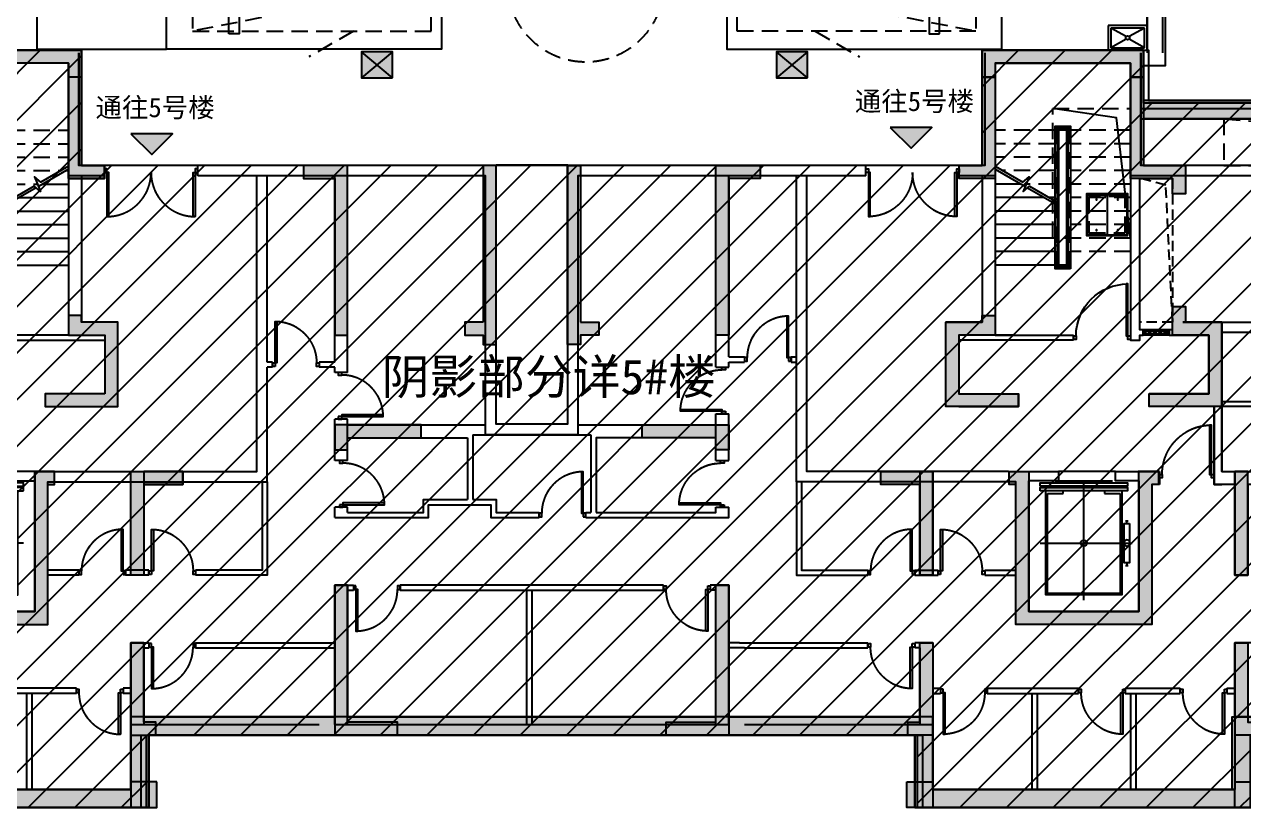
# Model space of a CAD drawing. Header units: millimetres. Extents: x 251690 to 518990, y -633409 to -276709.
# Drawn here: x 452809 to 476310, y -560990 to -545890 of the extents above; entities that cross this region are included whole.
import ezdxf
from ezdxf.enums import TextEntityAlignment as Align
from ezdxf.xclip import XClip

# ---------------------------------------------------------------- set-up
doc = ezdxf.new("R2010")
doc.units = ezdxf.units.MM
doc.header["$LTSCALE"] = 100
doc.header["$XCLIPFRAME"] = 0
for name, pattern in [('A6-DK-B2F$0$HIDDEN2', [4.7625, 3.175, -1.5875]), ('XA6-130-N-B2F$0$HIDDEN2', [4.7625, 3.175, -1.5875]), ('XG-130-CORE-B2F$0$ACO-DASHED', [3, 2, -1]), ('XG-130-CORE-B2F$0$HIDDEN2', [4.7625, 3.175, -1.5875]), ('XG-130-CORE-B2F$0$XG-14CORE-SF$0$X1-CORE-SF$0$HIDDEN2', [4.7625, 3.175, -1.5875])]:
    doc.linetypes.add(name, pattern=pattern)
doc.layers.get('Defpoints').update_dxf_attribs({"color": 189})
for name, color, linetype in [('-ACO-TTLB', 153, 'Continuous'), ('5#-HW-B2F$0$S-HATCH-X', 251, 'Continuous'), ('5#-W-B2F$0$S-COLUMN-S', 2, 'Continuous'), ('5#-W-B2F$0$S-WALL-S', 4, 'Continuous'), ('A-DIMS-INSD', 3, 'Continuous'), ('A-HATCH', 251, 'Continuous'), ('A-ROOM-IDEN', 31, 'Continuous'), ('A-WIND-IDEN', 244, 'Continuous'), ('A6-DK-B1F$0$A-PRKG-SIGN', 252, 'Continuous'), ('A6-DK-B2F$0$A-CONC', 30, 'Continuous'), ('A6-DK-B2F$0$A-FIXT', 6, 'Continuous'), ('A6-DK-B2F$0$A-PRKG', 175, 'A6-DK-B2F$0$HIDDEN2'), ('A6-DK-B2F$0$A-PRKG-SIGN', 252, 'Continuous'), ('A6-DK-B2F$0$A-TRACK', 77, 'A6-DK-B2F$0$HIDDEN2'), ('A6-W-B2$0$S-WALL-S', 4, 'Continuous'), ('X5-B2F$0$A-WALL', 2, 'Continuous'), ('X5-B2F$0$xref(dwg引用图层)', 7, 'Continuous'), ('XA6-130-N-B2F$0$A-CONC', 30, 'Continuous'), ('XA6-130-N-B2F$0$A-DOOR', 190, 'Continuous'), ('XA6-130-N-B2F$0$A-VOID', 221, 'XA6-130-N-B2F$0$HIDDEN2'), ('XA6-130-N-B2F$0$A-WALL', 2, 'Continuous'), ('XG-130-CORE-B2F$0$A-DOOR', 190, 'Continuous'), ('XG-130-CORE-B2F$0$A-DRAIN', 152, 'Continuous'), ('XG-130-CORE-B2F$0$A-EVTR', 193, 'Continuous'), ('XG-130-CORE-B2F$0$A-HOLE-FLOR', 242, 'Continuous'), ('XG-130-CORE-B2F$0$A-LOWER', 131, 'XG-130-CORE-B2F$0$HIDDEN2'), ('XG-130-CORE-B2F$0$A-SILL', 135, 'Continuous'), ('XG-130-CORE-B2F$0$A-STAIR', 142, 'Continuous'), ('XG-130-CORE-B2F$0$A-WALL', 2, 'Continuous'), ('XG-130-CORE-B2F$0$X23-BF$0$A-HATCH', 251, 'Continuous'), ('XG-130-CORE-B2F$0$XG-14CORE-SF$0$X1-CORE-SF$0$A-INDEX', 134, 'Continuous'), ('XG-130-CORE-B2F$0$XG-14CORE-SF$0$X1-CORE-SF$0$A-RAIL', 55, 'Continuous'), ('XG-130-CORE-B2F$0$XG-14CORE-SF$0$X1-CORE-SF$0$A-STAIR', 142, 'Continuous'), ('XG-130-CORE-B2F$0$XU-3A-28F-SF$0$A-WIND', 126, 'Continuous'), ('xref(dwg引用图层)', 7, 'Continuous')]:
    doc.layers.add(name, color=color, linetype=linetype)
for name, color, linetype, plot in [('5#-HW-B2F$0$S-EDIT', 241, 'Continuous', False), ('A6-W-B2$0$S-EDIT', 241, 'Continuous', False), ('XG-130-CORE-B2F$0$XG-14CORE-SF$0$X1-CORE-SF$0$-ACO-PLTW', 220, 'XG-130-CORE-B2F$0$XG-14CORE-SF$0$X1-CORE-SF$0$HIDDEN2', False)]:
    doc.layers.add(name, color=color, linetype=linetype, plot=plot)
doc.styles.add('华文细黑', font='STXIHEI.TTF')

# ---------------------------------------------------------------- blocks, each defined once
blk = doc.blocks.new('*U98')
for p, q in [((-25, 0), (-25, 500)), ((25, 0), (25, 500))]:
    blk.add_line(p, q)
for points in [[(25, 500), (-25, 500), (-25, 450), (25, 450)], [(25, 500), (-25, 500), (-25, 450), (25, 450)], [(22, 497), (-22, 497), (-22, 453), (22, 453)], [(22, 497), (-22, 497), (-22, 453), (22, 453)], [(16, 395), (13, 395), (13, 399), (-16, 445), (-16, 450), (-13, 450), (-13, 446), (16, 400), (16, 395)], [(16, 295), (13, 295), (13, 299), (-16, 345), (-16, 350), (-13, 350), (-13, 346), (16, 300), (16, 295)], [(16, 195), (13, 195), (13, 199), (-16, 245), (-16, 250), (-13, 250), (-13, 246), (16, 200), (16, 195)], [(25, 0), (-25, 0), (-25, 50), (25, 50)], [(25, 0), (-25, 0), (-25, 50), (25, 50)], [(22, 3), (-22, 3), (-22, 47), (22, 47)], [(22, 3), (-22, 3), (-22, 47), (22, 47)], [(16, 95), (13, 95), (13, 99), (-16, 145), (-16, 150), (-13, 150), (-13, 146), (16, 100), (16, 95)]]:
    blk.add_lwpolyline(points, close=True)
blk = doc.blocks.new('*U99')
for points in [[(-1100, -35), (-1050, -35), (-1050, 35), (-1100, 35)], [(-50, -35), (0, -35), (0, 35), (-50, 35)], [(-85, -1035), (-85, -35), (-50, -35), (-50, -1035)]]:
    blk.add_lwpolyline(points, close=True)
blk.add_arc((-50, -35), 1000, 180, 270)
blk = doc.blocks.new('XG-130-CORE-B2F$0$DT-YL')
for p, q in [((13512, 6200), (12412, 6200)), ((12962, 3900), (12962, 6200)), ((12562, 5955), (12262, 5955)), ((12562, 6010), (12562, 5955)), ((13362, 5955), (13362, 6010)), ((13662, 5955), (13362, 5955)), ((12156, 5430), (12106, 5430)), ((12131, 5380), (12131, 5430)), ((13806, 5000), (12031, 5000)), ((12156, 4570), (12106, 4570)), ((12131, 4620), (12131, 4570))]:
    blk.add_line(p, q)
for points in [[(13806, 6100), (13806, 6160), (12118, 6160), (12118, 6100)], [(13806, 6010), (13806, 6070), (12118, 6070), (12118, 6010)], [(12081, 5380), (12081, 4620), (12181, 4620), (12181, 5380)]]:
    blk.add_lwpolyline(points, close=True)
for points in [[(12231, 6010), (12231, 4000), (13693, 4000), (13693, 6010)], [(12262, 5955), (12262, 4030), (13662, 4030), (13662, 5955)]]:
    blk.add_lwpolyline(points)
blk.add_circle((12131, 5000), 60)
at = {"extrusion": (0, 0, -1)}
blk.add_ellipse((12962, 5000), major_axis=(60.1, 0), ratio=0.918919, start_param=4.712389, end_param=10.995574, dxfattribs=at)
blk = doc.blocks.new('*U97')
at = {"layer": 'XG-130-CORE-B2F$0$A-DRAIN'}
blk.add_lwpolyline([(50, 50), (50, 850), (850, 850), (850, 50)], close=True, dxfattribs=at)
at = {"layer": 'XG-130-CORE-B2F$0$A-HOLE-FLOR'}
blk.add_lwpolyline([(0, 0), (270, 2317), (1500, 2500)], dxfattribs=at)
for points in [[(65, 835), (450, 835), (450, 65), (65, 65)], [(835, 835), (450, 835), (450, 65), (835, 65)]]:
    blk.add_lwpolyline(points, close=True, dxfattribs=at)
at = {"layer": 'XG-130-CORE-B2F$0$A-LOWER'}
for points in [[(0, 2500), (0, 0), (1500, 0), (1500, 2500), (0, 2500)], [(100, 100), (100, 800), (800, 800), (800, 100), (100, 100)]]:
    blk.add_lwpolyline(points, dxfattribs=at)
at = {"layer": 'XG-130-CORE-B2F$0$X23-BF$0$A-HATCH'}
blk.add_lwpolyline([(65, 65), (65, 835), (835, 835), (835, 65)], close=True, dxfattribs=at)
for centre in [(242, 745), (657, 745), (242, 155), (657, 155)]:
    blk.add_circle(centre, 8, dxfattribs=at)
blk = doc.blocks.new('XG-130-CORE-B2F')
at = {"const_width": 0.25}
blk.add_lwpolyline([(8240, 9020, 1), (8240, 9020, 1)], format="xyb", close=True, dxfattribs=at)
at = {"layer": 'XG-130-CORE-B2F$0$A-HOLE-FLOR', "linetype": 'XG-130-CORE-B2F$0$ACO-DASHED'}
blk.add_lwpolyline([(8940, 9270), (9570, 9270), (9570, 12040), (8940, 12040)], close=True, dxfattribs=at)
blk.add_lwpolyline([(8940, 9270), (9069, 11912), (9550, 12040)], dxfattribs=at)
at = {"layer": 'XG-130-CORE-B2F$0$A-SILL'}
for points in [[(9005, 9120), (9505, 9120)], [(9005, 9020), (9505, 9020)]]:
    blk.add_lwpolyline(points, dxfattribs=at)
at = {"layer": 'XG-130-CORE-B2F$0$A-STAIR'}
blk.add_lwpolyline([(10040, 6390), (11140, 6390)], dxfattribs=at)
at = {"layer": 'XG-130-CORE-B2F$0$A-WALL'}
for p, q in [((12360, 14260), (12360, 9020)), ((10850, 9020), (10850, 8920))]:
    blk.add_line(p, q, dxfattribs=at)
for points in [[(12360, 14260), (9750, 14260), (9750, 8920), (9570, 8920), (9570, 9020), (9505, 9020), (9505, 9120), (9570, 9120), (9570, 12040), (8940, 12040)], [(8940, 9120), (9005, 9120), (9005, 9020), (8940, 9020)], [(12360, 9020), (10850, 9020)], [(10850, 8920), (13060, 8920)], [(11710, 6390), (11140, 6390), (11140, 6210), (11710, 6210), (11710, 3690), (9590, 3690), (9590, 6210), (10040, 6210), (10040, 6390), (9590, 6390)]]:
    blk.add_lwpolyline(points, dxfattribs=at)
at = {"layer": 'XG-130-CORE-B2F$0$XG-14CORE-SF$0$X1-CORE-SF$0$-ACO-PLTW'}
blk.add_line((11180, 13020), (10930, 13020), dxfattribs=at)
blk.add_lwpolyline([(10930, 13020), (10930, 10320), (11180, 10320), (11180, 13020)], dxfattribs=at)
at = {"layer": 'XG-130-CORE-B2F$0$XG-14CORE-SF$0$X1-CORE-SF$0$A-INDEX'}
for points in [[(12360, 12276), (11825, 11968), (11702, 12070), (11818, 11790), (11695, 11892), (11130, 11566)], [(12360, 12219), (11779, 11883)], [(11736, 11858), (11130, 11509)]]:
    blk.add_lwpolyline(points, dxfattribs=at)
at = {"layer": 'XG-130-CORE-B2F$0$XG-14CORE-SF$0$X1-CORE-SF$0$A-RAIL'}
for points in [[(10905, 10295), (11205, 10295), (11205, 13045), (10905, 13045)], [(10955, 10345), (11155, 10345), (11155, 12995), (10955, 12995)]]:
    blk.add_lwpolyline(points, close=True, dxfattribs=at)
at = {"layer": 'XG-130-CORE-B2F$0$XG-14CORE-SF$0$X1-CORE-SF$0$A-STAIR', "linetype": 'XG-130-CORE-B2F$0$XG-14CORE-SF$0$X1-CORE-SF$0$HIDDEN2'}
for p, q in [((9750, 12970), (10905, 12970)), ((11205, 12970), (12360, 12970)), ((9750, 12710), (10905, 12710)), ((10955, 12710), (10980, 12710)), ((11205, 12710), (12360, 12710)), ((9750, 12450), (10905, 12450)), ((10955, 12450), (10980, 12450)), ((11205, 12450), (12360, 12450)), ((9750, 12190), (10905, 12190)), ((10955, 12190), (10980, 12190)), ((11205, 12190), (12210, 12190)), ((12310, 12190), (12360, 12190)), ((9750, 11930), (10905, 11930)), ((10955, 11930), (10980, 11930)), ((11205, 11930), (11760, 11930)), ((9750, 11670), (10905, 11670)), ((10955, 11670), (10980, 11670)), ((9750, 11410), (10905, 11410)), ((10955, 11410), (10980, 11410)), ((9750, 11150), (10905, 11150)), ((10955, 11150), (10980, 11150)), ((9750, 10890), (10905, 10890)), ((10955, 10890), (10980, 10890)), ((9750, 10630), (10905, 10630)), ((10955, 10630), (10980, 10630))]:
    blk.add_line(p, q, dxfattribs=at)
at = {"layer": 'XG-130-CORE-B2F$0$XG-14CORE-SF$0$X1-CORE-SF$0$A-STAIR'}
for p, q in [((10955, 12970), (11155, 12970)), ((10980, 10370), (10980, 12995)), ((11130, 10370), (11130, 12995)), ((11130, 12710), (11155, 12710)), ((11130, 12450), (11155, 12450)), ((11130, 12190), (11155, 12190)), ((11130, 11930), (11155, 11930)), ((11860, 11930), (12360, 11930)), ((11130, 11670), (11155, 11670)), ((11205, 11670), (11310, 11670)), ((11410, 11670), (12360, 11670)), ((11130, 11410), (11155, 11410)), ((11205, 11410), (12360, 11410)), ((11130, 11150), (11155, 11150)), ((11205, 11150), (12360, 11150)), ((11130, 10890), (11155, 10890)), ((11205, 10890), (12360, 10890)), ((11130, 10630), (11155, 10630)), ((11205, 10630), (12360, 10630)), ((10955, 10370), (11155, 10370)), ((11205, 10370), (12360, 10370))]:
    blk.add_line(p, q, dxfattribs=at)
at = {"layer": 'XG-130-CORE-B2F$0$A-DOOR', "rotation": 180}
blk.add_blockref('*U99', (9750, 8970), dxfattribs=at)
at = {"layer": 'XG-130-CORE-B2F$0$A-EVTR'}
blk.add_blockref('XG-130-CORE-B2F$0$DT-YL', (-2312, 10), dxfattribs=at)
at = {"layer": 'XG-130-CORE-B2F$0$A-LOWER'}
blk.add_blockref('*U97', (9750, 10890), dxfattribs=at)
at = {"layer": 'XG-130-CORE-B2F$0$XU-3A-28F-SF$0$A-WIND', "rotation": 90}
blk.add_blockref('*U98', (9505, 9070), dxfattribs=at)
blk = doc.blocks.new('*U76')
for points in [[(-850, 35), (-900, 35), (-900, -35), (-850, -35)], [(0, 35), (-50, 35), (-50, -35), (0, -35)], [(-815, -835), (-815, -35), (-850, -35), (-850, -835)]]:
    blk.add_lwpolyline(points, close=True)
blk.add_arc((-850, -35), 800, 270, 0)
blk = doc.blocks.new('*U73')
for points in [[(-850, 35), (-900, 35), (-900, -35), (-850, -35)], [(0, 35), (-50, 35), (-50, -35), (0, -35)], [(-815, -835), (-815, -35), (-850, -35), (-850, -835)]]:
    blk.add_lwpolyline(points, close=True)
blk.add_arc((-850, -35), 800, 270, 0)
blk = doc.blocks.new('*U77')
for points in [[(-965, 985), (-965, 35), (-1000, 35), (-1000, 985)], [(-1000, 35), (-1050, 35), (-1050, -35), (-1000, -35)], [(0, 35), (-50, 35), (-50, -35), (0, -35)]]:
    blk.add_lwpolyline(points, close=True)
blk.add_arc((-1000, 35), 950, 0, 90)
blk = doc.blocks.new('*U68')
for points in [[(-900, 35), (-850, 35), (-850, -35), (-900, -35)], [(-50, 35), (0, 35), (0, -35), (-50, -35)], [(-85, -835), (-85, -35), (-50, -35), (-50, -835)]]:
    blk.add_lwpolyline(points, close=True)
blk.add_arc((-50, -35), 800, 180, 270)
blk = doc.blocks.new('*U69')
at = {"linetype": 'ByBlock', "lineweight": -2}
for points in [[(0, -35), (50, -35), (50, 35), (0, 35)], [(1750, -35), (1800, -35), (1800, 35), (1750, 35)], [(85, -885), (85, -35), (50, -35), (50, -885)], [(1715, -885), (1715, -35), (1750, -35), (1750, -885)]]:
    blk.add_lwpolyline(points, close=True, dxfattribs=at)
for centre, start, end in [((50, -35), 270, 0), ((1750, -35), 180, 270)]:
    blk.add_arc(centre, 850, start, end, dxfattribs=at)
blk = doc.blocks.new('*U70')
for points in [[(-85, 835), (-85, 35), (-50, 35), (-50, 835)], [(-900, -35), (-850, -35), (-850, 35), (-900, 35)], [(-50, -35), (0, -35), (0, 35), (-50, 35)]]:
    blk.add_lwpolyline(points, close=True)
blk.add_arc((-50, 35), 800, 90, 180)
blk = doc.blocks.new('*U72')
for points in [[(-85, 835), (-85, 35), (-50, 35), (-50, 835)], [(-900, -35), (-850, -35), (-850, 35), (-900, 35)], [(-50, -35), (0, -35), (0, 35), (-50, 35)]]:
    blk.add_lwpolyline(points, close=True)
blk.add_arc((-50, 35), 800, 90, 180)
blk = doc.blocks.new('*U67')
for points in [[(-850, 35), (-900, 35), (-900, -35), (-850, -35)], [(0, 35), (-50, 35), (-50, -35), (0, -35)], [(-815, -835), (-815, -35), (-850, -35), (-850, -835)]]:
    blk.add_lwpolyline(points, close=True)
blk.add_arc((-850, -35), 800, 270, 0)
blk = doc.blocks.new('XA6-130-N-B2F')
at = {"layer": 'XA6-130-N-B2F$0$A-CONC'}
for points in [[(13050, 12290), (12560, 12290), (12560, 14460)], [(30020, 14460), (30020, 12290), (29530, 12290)], [(42680, 7290), (41880, 7290), (41880, 12290), (41880, 12290), (41880, 12290), (33030, 12290), (33030, 14460)], [(13050, 12090), (12360, 12090), (12360, 14260)], [(30220, 14260), (30220, 12090), (29530, 12090)], [(42480, 7090), (41680, 7090), (41680, 12090), (41680, 12090), (41680, 12090), (32830, 12090), (32830, 14260)], [(33030, 13390), (37030, 13390), (37030, 12290)], [(33030, 13190), (36830, 13190), (36830, 12290)], [(13050, 12090), (13050, 12290)], [(14850, 12090), (14850, 12290)], [(27730, 12090), (27730, 12290)], [(29530, 12090), (29530, 12290)], [(7740, 260), (13560, 260), (13560, 1510), (29020, 1510), (29020, 260), (34790, 260), (34790, 1660), (42480, 1660)], [(7540, -90), (13760, -90), (13760, 1310), (28820, 1310), (28820, -90), (35140, -90), (35140, 1310), (42680, 1310)]]:
    blk.add_lwpolyline(points, dxfattribs=at)
at = {"layer": 'XA6-130-N-B2F$0$A-VOID'}
blk.add_lwpolyline([(36700, 13190), (34630, 13190), (34630, 12290), (36700, 12290)], close=True, dxfattribs=at)
blk.add_lwpolyline([(34630, 13190), (36485, 13024), (36700, 12290)], dxfattribs=at)
at = {"layer": 'XA6-130-N-B2F$0$A-WALL'}
for p, q in [((12560, 14460), (12560, 12290)), ((33030, 14460), (33030, 12290)), ((12360, 14260), (12360, 9200)), ((30220, 14260), (30220, 9200)), ((29970, 12090), (29970, 9270)), ((34590, 9270), (33840, 9270))]:
    blk.add_line(p, q, dxfattribs=at)
for points in [[(32830, 14260), (32830, 11525)], [(27730, 12290), (21980, 12290), (21980, 12290), (21980, 12290), (21980, 7300), (20600, 7300), (20600, 12290), (20600, 12290), (20600, 12290), (14850, 12290)], [(36830, 12290), (33840, 12290)], [(36830, 12290), (33840, 12290)], [(9190, 6390), (9590, 6390), (9590, 3690), (11710, 3690), (11710, 6390), (15990, 6390), (15990, 12090)], [(12610, 12090), (12610, 9270)], [(27730, 12090), (22180, 12090), (22180, 12090), (22180, 12090), (22180, 7100), (20400, 7100), (20400, 12090), (20400, 12090), (20400, 12090), (14850, 12090)], [(16190, 8500), (16190, 12090)], [(17490, 8500), (17490, 12090)], [(17740, 8300), (17740, 12090)], [(24840, 8400), (24840, 12090)], [(25090, 8600), (25090, 12090)], [(26390, 9200), (26390, 12090)], [(26390, 8600), (26390, 12090)], [(30480, 6390), (26590, 6390), (26590, 12090)], [(29970, 12090), (29970, 9270)], [(30220, 12090), (30220, 9200)], [(36830, 12090), (33840, 12090)], [(36830, 12090), (33840, 12090)], [(34590, 9270), (37270, 9270), (37270, 9470), (37520, 9470), (37520, 9270), (37470, 9270), (37470, 9070), (34590, 9070)], [(29970, 9270), (29270, 9270)], [(33840, 9270), (34590, 9270), (34590, 7700)], [(33840, 9270), (34590, 9270), (34590, 7700)], [(34590, 6390), (34590, 9270), (33840, 9270)], [(33840, 9270), (34590, 9270), (34590, 6390), (37370, 6390), (37370, 6640)], [(34590, 9270), (34590, 6390)], [(30480, 6190), (26390, 6190), (26390, 9000)], [(30570, 9020), (29520, 9020), (29520, 7890), (30670, 7890)], [(33640, 9020), (34340, 9020), (34340, 7890), (33190, 7890)], [(16290, 8500), (16190, 8500)], [(16290, 8500), (16290, 8400)], [(17490, 8500), (17190, 8500)], [(17190, 8500), (17190, 8400)], [(25090, 8600), (25390, 8600)], [(25090, 8400), (25090, 8500)], [(25090, 8500), (25390, 8500)], [(25390, 8600), (25390, 8500)], [(26290, 8600), (26390, 8600)], [(26290, 8600), (26290, 8500)], [(26290, 8500), (26390, 8500)], [(12100, 6190), (16190, 6190), (16190, 8400)], [(16290, 8400), (16190, 8400)], [(17490, 8400), (17190, 8400)], [(17490, 8300), (17490, 8400)], [(17740, 8300), (17490, 8300)], [(24840, 8400), (25090, 8400)], [(29520, 7640), (30670, 7640), (30670, 7890)], [(34440, 7640), (33190, 7640), (33190, 7890)], [(34590, 7740), (37370, 7740), (37370, 7840)], [(34440, 7640), (34440, 6140), (34590, 6140)], [(34590, 6140), (34440, 6140), (34440, 7640)], [(37370, 7540), (37370, 7640), (34590, 7640)], [(17490, 6600), (17490, 7400)], [(17740, 7400), (17490, 7400)], [(17740, 6600), (17740, 7400)], [(17740, 7290), (20400, 7290)], [(22180, 7290), (24840, 7290)], [(24840, 6600), (24840, 7500)], [(24840, 7500), (25090, 7500)], [(25090, 6600), (25090, 7500)], [(20150, 7100), (22430, 7100)], [(20150, 7100), (20150, 5850)], [(22430, 7100), (22430, 5600)], [(17740, 7040), (20050, 7040)], [(20050, 7040), (20050, 5850)], [(24840, 7040), (22530, 7040), (22530, 5600)], [(17740, 6600), (17490, 6600)], [(24840, 6600), (25090, 6600)], [(30480, 6390), (30880, 6390)], [(33390, 6390), (32980, 6390)], [(33390, 6390), (33390, 6140)], [(9190, 6140), (9340, 6140), (9340, 3440), (11960, 3440), (11960, 6190), (12100, 6190)], [(16190, 6190), (16190, 4390), (14810, 4390)], [(16090, 6190), (16090, 4490), (14810, 4490)], [(26390, 6190), (26390, 4390), (27770, 4390)], [(26490, 6190), (26490, 4490), (27770, 4490)], [(33240, 6140), (33240, 3440), (30620, 3440), (30620, 6190), (30480, 6190)], [(32990, 6210), (32990, 3690), (30870, 3690), (30870, 6210)], [(33390, 6140), (33240, 6140)], [(34840, 6140), (34440, 6140)], [(17490, 5500), (19300, 5500), (19300, 5750), (20500, 5750), (20500, 5500), (21430, 5500)], [(17490, 5500), (17490, 5700)], [(17740, 5700), (17490, 5700)], [(17740, 5600), (19200, 5600), (19200, 5850), (20050, 5850)], [(17740, 5600), (17740, 5700)], [(20150, 5850), (20600, 5850), (20600, 5600), (21430, 5600)], [(22330, 5500), (25090, 5500), (25090, 5700)], [(22530, 5600), (24840, 5600), (24840, 5700)], [(24840, 5700), (25090, 5700)], [(21430, 5500), (21430, 5600)], [(21430, 5500), (21430, 5600)], [(22330, 5600), (22430, 5600)], [(22330, 5500), (22330, 5600)], [(22330, 5500), (22330, 5600)], [(12560, 4490), (11960, 4490)], [(12560, 4490), (12560, 4390)], [(13910, 4490), (13460, 4490)], [(13460, 4490), (13460, 4390)], [(13910, 4490), (13910, 4390)], [(14810, 4490), (14810, 4390)], [(27770, 4490), (27770, 4390)], [(28670, 4490), (29120, 4490)], [(28670, 4490), (28670, 4390)], [(29120, 4490), (29120, 4390)], [(30020, 4490), (30620, 4490)], [(30020, 4490), (30020, 4390)], [(12560, 4390), (11960, 4390)], [(13910, 4390), (13460, 4390)], [(28670, 4390), (29120, 4390)], [(30020, 4390), (30620, 4390)], [(17490, 1510), (17490, 4200), (17850, 4200)], [(17740, 1510), (17740, 4100)], [(17740, 4100), (17850, 4100)], [(17850, 4200), (17850, 4100)], [(18750, 4200), (18750, 4100)], [(23830, 4200), (18750, 4200)], [(18750, 4100), (23830, 4100)], [(21190, 4100), (21190, 1510)], [(21290, 4100), (21290, 1510)], [(23830, 4200), (23830, 4100)], [(24730, 4200), (24730, 4100)], [(25090, 1510), (25090, 4200), (24730, 4200)], [(24840, 1510), (24840, 4100), (24730, 4100)], [(13560, 3090), (13910, 3090)], [(13560, 3090), (13560, 1510)], [(13910, 3090), (13910, 2990)], [(14810, 3090), (17290, 3090), (17290, 2690), (17490, 2690)], [(14810, 3090), (14810, 2990)], [(25090, 2690), (25290, 2690), (25290, 3090), (27770, 3090)], [(27770, 3090), (27770, 2990)], [(29020, 3090), (28670, 3090)], [(28670, 3090), (28670, 2990)], [(29020, 3090), (29020, 1510)], [(29020, 3090), (29020, 1510)], [(35190, 3090), (34840, 3090), (34840, 1660)], [(13810, 2990), (13810, 1510)], [(13810, 2990), (13910, 2990)], [(14810, 2990), (17190, 2990), (17190, 2590), (17490, 2590)], [(25090, 1510), (25090, 2990)], [(25090, 2590), (25390, 2590), (25390, 2990), (27770, 2990)], [(28770, 2990), (28670, 2990)], [(28770, 2990), (28770, 1510)], [(28770, 2990), (28770, 1510)], [(12510, 2210), (10750, 2210)], [(12510, 2210), (12510, 2110)], [(13560, 2210), (13410, 2210)], [(13410, 2210), (13410, 2110)], [(29020, 2210), (29170, 2210)], [(29170, 2210), (29170, 2110)], [(30070, 2210), (31830, 2210)], [(30070, 2210), (30070, 2110)], [(31830, 2210), (31830, 2110)], [(32730, 2210), (33790, 2210)], [(32730, 2210), (32730, 2110)], [(33790, 2210), (33790, 2110)], [(34690, 2210), (34840, 2210)], [(34690, 2210), (34690, 2110)], [(34690, 2210), (34840, 2210)], [(34690, 2210), (34690, 2110)], [(12510, 2110), (10750, 2110)], [(11550, 2110), (11550, 260)], [(11650, 2110), (11650, 260)], [(13560, 2110), (13410, 2110)], [(29020, 2110), (29170, 2110)], [(30070, 2110), (31830, 2110)], [(30930, 2110), (30930, 260)], [(31030, 2110), (31030, 260)], [(32730, 2110), (33790, 2110)], [(32830, 2110), (32830, 260)], [(32930, 2110), (32930, 260)], [(34690, 2110), (34840, 2110)], [(34690, 2110), (34840, 2110)]]:
    blk.add_lwpolyline(points, dxfattribs=at)
at = {"layer": 'XA6-130-N-B2F$0$A-DOOR'}
for name, p in [('*U69', (13050, 12190)), ('*U70', (26290, 8550)), ('*U72', (13460, 4440)), ('*U72', (28670, 4440)), ('*U73', (18750, 4150)), ('*U76', (14810, 3040)), ('*U68', (13410, 2160))]:
    blk.add_blockref(name, p, dxfattribs=at)
at = {"layer": 'XA6-130-N-B2F$0$A-DOOR', "xscale": -1}
for name, p in [('*U69', (29530, 12190)), ('*U70', (16290, 8450)), ('*U77', (33390, 6300)), ('*U72', (13910, 4440)), ('*U72', (29120, 4440)), ('*U73', (23830, 4150)), ('*U76', (27770, 3040)), ('*U68', (29170, 2160)), ('*U67', (31830, 2160)), ('*U67', (33790, 2160))]:
    blk.add_blockref(name, p, dxfattribs=at)
at = {"layer": 'XA6-130-N-B2F$0$A-DOOR'}
for p, rotation in [((17590, 8300), 90), ((17615, 6600), 90), ((21430, 5550), 180)]:
    blk.add_blockref('*U73', p, dxfattribs=dict(at, rotation=rotation))
at = {"layer": 'XA6-130-N-B2F$0$A-DOOR', "xscale": -1, "rotation": 270}
for p in [(24990, 8400), (24965, 6600)]:
    blk.add_blockref('*U73', p, dxfattribs=at)
blk = doc.blocks.new('X5-B2F')
at = {"layer": 'X5-B2F$0$A-WALL'}
for points in [[(17290, 3090), (17490, 3090)], [(25290, 3090), (25090, 3090)], [(17190, 2990), (17490, 2990)], [(25390, 2990), (25090, 2990)]]:
    blk.add_lwpolyline(points, dxfattribs=at)
ref = blk.add_blockref('XA6-130-N-B2F', (0, 0))
XClip(ref).set_block_clipping_path([(25390.000000001, -4200), (25390.000000001, 3089.9999999995), (25090.000000001, 3089.9999999995), (25090.000000001, -4200), (17489.9999999991, -4200), (17489.9999999991, 3089.9999999995), (17189.9999999991, 3089.9999999995), (17189.9999999991, -4200), (-4200, -4200), (-4200, 17100), (46779.9999999999, 17100), (46779.9999999999, -4200)])
at = {"layer": 'X5-B2F$0$xref(dwg引用图层)'}
blk.add_blockref('XG-130-CORE-B2F', (0, 0), dxfattribs=at)
at = {"layer": 'X5-B2F$0$xref(dwg引用图层)', "xscale": -1}
blk.add_blockref('XG-130-CORE-B2F', (42580, 0), dxfattribs=at)
blk = doc.blocks.new('5#-HW-B2F')
at = {"layer": '5#-HW-B2F$0$S-HATCH-X'}
for points in [[(9750, 13990), (9500, 13990), (9500, 14510), (12610, 14510), (12610, 13990), (12360, 13990), (12360, 14260), (9750, 14260)], [(30220, 13990), (29970, 13990), (29970, 14510), (33080, 14510), (33080, 13990), (32830, 13990), (32830, 14260), (30220, 14260)], [(12360, 12040), (13050, 12040), (13050, 12290), (12610, 12290), (12610, 13990), (12360, 13990)], [(30220, 12040), (29530, 12040), (29530, 12290), (29970, 12290), (29970, 13990), (30220, 13990)], [(33890, 11740), (33640, 11740), (33640, 12040), (32830, 12040), (32830, 13990), (33080, 13990), (33080, 12290), (33890, 12290)], [(33080, 13190), (36830, 13190), (36830, 11940), (36880, 11940), (39020, 11940), (41530, 11940), (41530, 7300), (41530, 6940), (42330, 6940), (42330, 6090), (43380, 6090), (43380, 3090), (42330, 3090), (42330, 1660), (34840, 1660), (34840, 260), (29020, 260), (29020, 1660), (13560, 1660), (13560, 260), (7740, 260), (7740, 1660), (150, 1660), (150, 7290), (-200, 7290), (-200, 1310), (7390, 1310), (7390, -90), (13910, -90), (13910, 1310), (28670, 1310), (28670, -90), (35190, -90), (35190, 1310), (42680, 1310), (42680, 2740), (43730, 2740), (43730, 6440), (42680, 6440), (42680, 7290), (41880, 7290), (41880, 7300), (41880, 12290), (39020, 12290), (37180, 12290), (37180, 12300), (37180, 13540), (33080, 13540)], [(17490, 12040), (17490, 9020), (17740, 9020), (17740, 12290), (16890, 12290), (16890, 12040)], [(20350, 9270), (20000, 9270), (20000, 9020), (20350, 9020), (20350, 8840), (20600, 8840), (20600, 12290), (20350, 12290)], [(22230, 9270), (22580, 9270), (22580, 9020), (22230, 9020), (22230, 8840), (21980, 8840), (21980, 12290), (22230, 12290)], [(25090, 12040), (25090, 9020), (24840, 9020), (24840, 12290), (25690, 12290), (25690, 12040)], [(34590, 9270), (34590, 7640), (33190, 7640), (33190, 7710), (33190, 7890), (34340, 7890), (34340, 9020), (33640, 9020), (33640, 9570), (33890, 9570), (33890, 9270)], [(13060, 7890), (11910, 7890), (11910, 7710), (11910, 7640), (13310, 7640), (13310, 9270), (12610, 9270), (12610, 9400), (12360, 9400), (12360, 9020), (13060, 9020)], [(29520, 7890), (30670, 7890), (30670, 7710), (30670, 7640), (29270, 7640), (29270, 9270), (29970, 9270), (29970, 9400), (30220, 9400), (30220, 9020), (29520, 9020)], [(17490, 6810), (17740, 6810), (17740, 7040), (19160, 7040), (19160, 7290), (19060, 7290), (17490, 7290)], [(25090, 6810), (24840, 6810), (24840, 7040), (23420, 7040), (23420, 7290), (23520, 7290), (25090, 7290)], [(9590, 6390), (9210, 6390), (9210, 6140), (9340, 6140), (9340, 3440), (11960, 3440), (11960, 6140), (12090, 6140), (12090, 6390), (11710, 6390), (11710, 3690), (9590, 3690)], [(13560, 6390), (13810, 6390), (13810, 4390), (13560, 4390)], [(13810, 6390), (13810, 6140), (14560, 6140), (14560, 6390)], [(28770, 6390), (28770, 6140), (28020, 6140), (28020, 6390)], [(29020, 6390), (28770, 6390), (28770, 4390), (29020, 4390)], [(32990, 6390), (33370, 6390), (33370, 6140), (33240, 6140), (33240, 3440), (30620, 3440), (30620, 6140), (30490, 6140), (30490, 6390), (30870, 6390), (30870, 3690), (32990, 3690)], [(35090, 6390), (34840, 6390), (34840, 4390), (35090, 4390)], [(17490, 1310), (18700, 1310), (18700, 1560), (17740, 1560), (17740, 4200), (17490, 4200)], [(25090, 1310), (23880, 1310), (23880, 1560), (24840, 1560), (24840, 4200), (25090, 4200)], [(13560, 1310), (14040, 1310), (14040, 1560), (13810, 1560), (13810, 3090), (13560, 3090)], [(29020, 1310), (28540, 1310), (28540, 1560), (28770, 1560), (28770, 3090), (29020, 3090)], [(35320, 1560), (35320, 1310), (34840, 1310), (34840, 3090), (35090, 3090), (35090, 1560)], [(14060, 410), (13560, 410), (13560, -90), (14060, -90)], [(28520, 410), (29020, 410), (29020, -90), (28520, -90)], [(34840, 410), (35340, 410), (35340, -90), (34840, -90)]]:
    blk.add_hatch(color=256, dxfattribs=at).paths.add_polyline_path(points)
at = {"layer": '5#-HW-B2F$0$S-EDIT'}
for points in [[(9750, 13990), (9500, 13990), (9500, 14510), (12610, 14510), (12610, 13990), (12360, 13990), (12360, 14260), (9750, 14260), (9750, 13990)], [(30220, 13990), (29970, 13990), (29970, 14510), (33080, 14510), (33080, 13990), (32830, 13990), (32830, 14260), (30220, 14260), (30220, 13990)], [(42330, 1660), (34840, 1660), (34840, 260), (29020, 260), (29020, 1660), (13560, 1660), (13560, 260), (7740, 260)], [(7390, -90), (13910, -90), (13910, 1310), (28670, 1310), (28670, -90), (35190, -90)], [(37180, 13540), (33080, 13540), (33080, 13190), (36830, 13190)]]:
    blk.add_lwpolyline(points, dxfattribs=at)
for points in [[(12360, 12040), (13050, 12040), (13050, 12290), (12610, 12290), (12610, 13990), (12360, 13990)], [(30220, 12040), (29530, 12040), (29530, 12290), (29970, 12290), (29970, 13990), (30220, 13990)], [(33890, 11740), (33640, 11740), (33640, 12040), (32830, 12040), (32830, 13990), (33080, 13990), (33080, 12290), (33890, 12290)], [(17490, 12040), (17490, 9020), (17740, 9020), (17740, 12290), (16890, 12290), (16890, 12040)], [(20350, 9270), (20000, 9270), (20000, 9020), (20350, 9020), (20350, 8840), (20600, 8840), (20600, 12290), (20350, 12290)], [(22230, 9270), (22580, 9270), (22580, 9020), (22230, 9020), (22230, 8840), (21980, 8840), (21980, 12290), (22230, 12290)], [(25090, 12040), (25090, 9020), (24840, 9020), (24840, 12290), (25690, 12290), (25690, 12040)], [(34590, 9270), (34590, 7640), (33190, 7640), (33190, 7710), (33190, 7710), (33190, 7890), (34340, 7890), (34340, 9020), (33640, 9020), (33640, 9570), (33890, 9570), (33890, 9270)], [(13060, 7890), (11910, 7890), (11910, 7710), (11910, 7710), (11910, 7640), (13310, 7640), (13310, 9270), (12610, 9270), (12610, 9400), (12360, 9400), (12360, 9020), (13060, 9020)], [(29520, 7890), (30670, 7890), (30670, 7710), (30670, 7710), (30670, 7640), (29270, 7640), (29270, 9270), (29970, 9270), (29970, 9400), (30220, 9400), (30220, 9020), (29520, 9020)], [(17490, 6810), (17740, 6810), (17740, 7040), (19160, 7040), (19160, 7290), (19060, 7290), (19060, 7290), (17490, 7290)], [(25090, 6810), (24840, 6810), (24840, 7040), (23420, 7040), (23420, 7290), (23520, 7290), (23520, 7290), (25090, 7290)], [(9590, 6390), (9210, 6390), (9210, 6140), (9340, 6140), (9340, 3440), (11960, 3440), (11960, 6140), (12090, 6140), (12090, 6390), (11710, 6390), (11710, 3690), (9590, 3690)], [(13560, 6390), (13810, 6390), (13810, 4390), (13560, 4390)], [(13810, 6390), (13810, 6140), (14560, 6140), (14560, 6390)], [(28770, 6390), (28770, 6140), (28020, 6140), (28020, 6390)], [(29020, 6390), (28770, 6390), (28770, 4390), (29020, 4390)], [(32990, 6390), (33370, 6390), (33370, 6140), (33240, 6140), (33240, 3440), (30620, 3440), (30620, 6140), (30490, 6140), (30490, 6390), (30870, 6390), (30870, 3690), (32990, 3690)], [(35090, 6390), (34840, 6390), (34840, 4390), (35090, 4390)], [(17490, 1310), (18700, 1310), (18700, 1560), (17740, 1560), (17740, 4200), (17490, 4200)], [(25090, 1310), (23880, 1310), (23880, 1560), (24840, 1560), (24840, 4200), (25090, 4200)], [(13560, 1310), (14040, 1310), (14040, 1560), (13810, 1560), (13810, 3090), (13560, 3090)], [(29020, 1310), (28540, 1310), (28540, 1560), (28770, 1560), (28770, 3090), (29020, 3090)], [(35320, 1560), (35320, 1310), (34840, 1310), (34840, 3090), (35090, 3090), (35090, 1560)], [(14060, 410), (13560, 410), (13560, -90), (14060, -90)], [(28520, 410), (29020, 410), (29020, -90), (28520, -90)], [(34840, 410), (35340, 410), (35340, -90), (34840, -90)]]:
    blk.add_lwpolyline(points, close=True, dxfattribs=at)
blk = doc.blocks.new('5#-W-B2F')
at = {"layer": '5#-W-B2F$0$S-COLUMN-S'}
for points in [[(14060, 410), (13560, 410), (13560, -90), (14060, -90)], [(28520, 410), (29020, 410), (29020, -90), (28520, -90)], [(34840, 410), (35340, 410), (35340, -90), (34840, -90)]]:
    blk.add_lwpolyline(points, close=True, dxfattribs=at)
at = {"layer": '5#-W-B2F$0$S-WALL-S', "color": 0, "linetype": 'ByBlock', "lineweight": -2}
for points in [[(36830, 13190), (33080, 13190), (33080, 12290), (33890, 12290), (33890, 11740), (33640, 11740), (33640, 12040), (32830, 12040), (32830, 13540), (32830, 14260), (30220, 14260), (30220, 13990), (30220, 12040), (29530, 12040), (29530, 12290), (29970, 12290), (29970, 13990), (29970, 14510), (33180, 14510), (33180, 13540), (37180, 13540)], [(35190, -90), (28670, -90), (28670, 1310), (13910, 1310), (13910, -90), (7390, -90)], [(7740, 260), (13560, 260), (13560, 1660), (13560, 3090), (13810, 3090), (13810, 1660), (17490, 1660), (17490, 4200), (17740, 4200), (17740, 1660), (24840, 1660), (24840, 4200), (25090, 4200), (25090, 1660), (28770, 1660), (28770, 3090), (29020, 3090), (29020, 1660), (29020, 260), (34840, 260), (34840, 1660), (34840, 1660), (34840, 3090), (35090, 3090)], [(13560, 6140), (13560, 6390), (14560, 6390), (14560, 6140), (13810, 6140), (13810, 4390), (13560, 4390), (13560, 6390), (13810, 6390)], [(28770, 6390), (29020, 6390), (29020, 4390), (28770, 4390), (28770, 6140), (28020, 6140), (28020, 6390), (29020, 6390), (29020, 6140)], [(34840, 6140), (34840, 6390), (35840, 6390), (35840, 6140), (35090, 6140), (35090, 4390), (34840, 4390), (34840, 6390), (35090, 6390)]]:
    blk.add_lwpolyline(points, dxfattribs=at)
for points in [[(9750, 13990), (9750, 12040), (8940, 12040), (8940, 11740), (8690, 11740), (8690, 12290), (9500, 12290), (9500, 13990), (9500, 14510), (12610, 14510), (12610, 13990), (12610, 12290), (13050, 12290), (13050, 12040), (12360, 12040), (12360, 13990), (12360, 14260), (9750, 14260)], [(17490, 12040), (17490, 9020), (17740, 9020), (17740, 12290), (16890, 12290), (16890, 12040)], [(20350, 9270), (20000, 9270), (20000, 9020), (20350, 9020), (20350, 8840), (20600, 8840), (20600, 12290), (20350, 12290)], [(22230, 9270), (22580, 9270), (22580, 9020), (22230, 9020), (22230, 8840), (21980, 8840), (21980, 12290), (22230, 12290)], [(25090, 12040), (25090, 9020), (24840, 9020), (24840, 12290), (25690, 12290), (25690, 12040)], [(34590, 9270), (34590, 7640), (33190, 7640), (33190, 7710), (33190, 7710), (33190, 7890), (34340, 7890), (34340, 9020), (33640, 9020), (33640, 9570), (33890, 9570), (33890, 9270)], [(13060, 7890), (11910, 7890), (11910, 7710), (11910, 7710), (11910, 7640), (13310, 7640), (13310, 9270), (12610, 9270), (12610, 9400), (12360, 9400), (12360, 9020), (13060, 9020)], [(29520, 7890), (30670, 7890), (30670, 7710), (30670, 7710), (30670, 7640), (29270, 7640), (29270, 9270), (29970, 9270), (29970, 9400), (30220, 9400), (30220, 9020), (29520, 9020)], [(17490, 6810), (17740, 6810), (17740, 7040), (19160, 7040), (19160, 7290), (19060, 7290), (19060, 7290), (17490, 7290)], [(25090, 6810), (24840, 6810), (24840, 7040), (23420, 7040), (23420, 7290), (23520, 7290), (23520, 7290), (25090, 7290)], [(9590, 6390), (9210, 6390), (9210, 6140), (9340, 6140), (9340, 3440), (11960, 3440), (11960, 6140), (12090, 6140), (12090, 6390), (11710, 6390), (11710, 3690), (9590, 3690)], [(32990, 6390), (33370, 6390), (33370, 6140), (33240, 6140), (33240, 3440), (30620, 3440), (30620, 6140), (30490, 6140), (30490, 6390), (30870, 6390), (30870, 3690), (32990, 3690)]]:
    blk.add_lwpolyline(points, close=True, dxfattribs=at)
blk = doc.blocks.new('BF2')
at = {"layer": 'xref(dwg引用图层)'}
for name in ['5#-HW-B2F', '5#-W-B2F']:
    blk.add_blockref(name, (141300, 39100), dxfattribs=at)
blk = doc.blocks.new('A6-W-B2$0$Z-2')
at = {"layer": 'A-DIMS-INSD'}
h = blk.add_hatch(color=252, dxfattribs=at)
h.dxf.hatch_style = 1
h.paths.add_polyline_path([(73369, 44139), (72869, 44139), (72869, 43539), (73369, 43539)])
at = {"layer": 'A6-W-B2$0$S-EDIT'}
for p, q in [((72869, 44139), (73369, 43539)), ((73369, 44139), (72869, 43539))]:
    blk.add_line(p, q, dxfattribs=at)
at = {"layer": 'A6-W-B2$0$S-WALL-S', "color": 0, "linetype": 'ByBlock', "lineweight": -2}
blk.add_lwpolyline([(73369, 44139), (72869, 44139), (72869, 43539), (73369, 43539), (73369, 44139)], dxfattribs=at)
blk = doc.blocks.new('A6-W-B2', base_point=(85957, 40190))
at = {"layer": 'A6-W-B2$0$S-WALL-S'}
blk.add_lwpolyline([(260407, 131540), (260757, 131540), (260757, 93500), (260337, 93500), (260337, 93800), (260407, 93800)], close=True, dxfattribs=at)
at = {"layer": 'A6-W-B2$0$S-WALL-S', "rotation": 270}
for p in [(201724, 166639, 0), (209724, 166639, 0)]:
    blk.add_blockref('A6-W-B2$0$Z-2', p, dxfattribs=at)
blk = doc.blocks.new('A6-DK-B2F$0$标准车位')
blk.add_lwpolyline([(350, 4600), (1250, 0), (2150, 4600)])
blk.add_lwpolyline([(350, 4600), (2150, 4600), (2150, 0), (350, 0)], close=True)
at = {"layer": 'A6-DK-B2F$0$A-PRKG-SIGN'}
for points in [[(0, -200), (2500, -200), (2500, 5100), (0, 5100)], [(300, 3900), (800, 3900), (800, 3700), (300, 3700)], [(2200, 3900), (1700, 3900), (1700, 3700), (2200, 3700)]]:
    blk.add_lwpolyline(points, close=True, dxfattribs=at)
at = {"layer": 'Defpoints', "color": 8, "linetype": 'A6-DK-B2F$0$HIDDEN2', "extrusion": (-5.18032e-09, 4.98983e-22, 1), "elevation": 0}
for points in [[(350, 1500), (-145, 2357)], [(2150, 1500), (2645, 2357)]]:
    blk.add_lwpolyline(points, dxfattribs=at)
blk = doc.blocks.new('A6-DK-B2F$0$A$C19F87712')
for p, q in [((0, 0), (0, -480)), ((750, 0), (0, 0)), ((750, -480), (750, 0)), ((348, -213), (50, -50)), ((50, -50), (50, -430)), ((700, -50), (50, -50)), ((700, -50), (402, -213)), ((700, -430), (700, -50)), ((348, -267), (50, -430)), ((50, -430), (700, -430)), ((700, -430), (402, -267)), ((0, -480), (750, -480))]:
    blk.add_line(p, q)
blk.add_ellipse((375, -240), major_axis=(26.5, 26.5), ratio=1, start_param=5.497787, end_param=11.780972)
blk = doc.blocks.new('rewrewr')
at = {"layer": 'A6-DK-B1F$0$A-PRKG-SIGN', "elevation": 0}
blk.add_lwpolyline([(155550, 64230), (153050, 64230), (153050, 53630), (155550, 53630)], close=True, dxfattribs=at)
at = {"layer": 'A6-DK-B2F$0$A-CONC'}
for p, q in [((174450, 91350), (174450, 53560)), ((174750, 91350), (174750, 53560))]:
    blk.add_line(p, q, dxfattribs=at)
at = {"layer": 'A6-DK-B2F$0$A-TRACK'}
blk.add_circle((163630, 54883), 1500, dxfattribs=at)
at = {"layer": 'A6-DK-B2F$0$A-FIXT'}
blk.add_blockref('A6-DK-B2F$0$A$C19F87712', (173700, 54090), dxfattribs=at)
at = {"layer": 'A6-DK-B2F$0$A-PRKG', "extrusion": (-8.05396e-18, 5.18032e-09, -1), "zscale": -1, "rotation": 269.9999999109264}
blk.add_blockref('A6-DK-B2F$0$标准车位', (-160650, 56130, 0), dxfattribs=at)
at = {"layer": 'A6-DK-B2F$0$A-PRKG', "extrusion": (8.05396e-18, 5.18032e-09, -1), "xscale": -1, "zscale": -1, "rotation": 90.00000008907362}
blk.add_blockref('A6-DK-B2F$0$标准车位', (-166550, 56130, 0), dxfattribs=at)
blk = doc.blocks.new('B2Fdt')
at = {"layer": 'A-HATCH'}
h = blk.add_hatch(dxfattribs=at)
h.set_pattern_fill('ANSI31', color=256, scale=200)
h.paths.add_polyline_path([(183980, 40410), (183980, 41890), (184980, 41890), (184980, 45490), (183980, 45490), (183980, 46390), (183180, 46390), (183180, 51390), (178430, 51390), (178430, 52590), (174380, 52590), (174380, 53610), (171270, 53610), (171270, 51390), (153910, 51390), (153910, 53610), (150800, 53610), (150800, 52475), (146980, 52490), (146980, 51390), (141400, 51390), (141400, 52370), (141050, 52370), (141050, 42100), (141200, 42100), (141200, 40410), (148740, 40410), (148740, 39010), (155160, 39010), (155160, 40410), (170020, 40410), (170020, 39010), (176440, 39010), (176440, 40410)])
blk.add_lwpolyline([(178430, 52590), (174380, 52590), (174380, 53610), (171270, 53610), (171270, 51390), (153910, 51390), (153910, 53610), (150800, 53610), (150800, 52475), (146980, 52490), (146980, 51390), (141400, 51390), (141400, 52370), (141050, 52370), (141050, 42100), (141200, 42100), (141200, 40410), (148740, 40410), (148740, 39010), (155160, 39010), (155160, 40410), (170020, 40410), (170020, 39010), (176440, 39010)], dxfattribs=at)
at = {"layer": 'A-WIND-IDEN', "style": '华文细黑'}
blk.add_text('阴影部分详5#楼', height=675, dxfattribs=at).set_placement((162917, 46980), align=Align.CENTER)

msp = doc.modelspace()

# ---------------------------------------------------------------- hatches: boundary and pattern name
at = {"layer": 'A-HATCH'}
h = msp.add_hatch(color=256, dxfattribs=at)
h.dxf.hatch_style = 1
h.paths.add_polyline_path([(454863.4, -547997.2), (455263.4, -548397.2), (455663.4, -547997.2)])
h = msp.add_hatch(color=256, dxfattribs=at)
h.dxf.hatch_style = 1
h.paths.add_polyline_path([(469499.9, -547878), (469899.9, -548278), (470299.9, -547878)])

# ---------------------------------------------------------------- linework, layer by layer
at = {"layer": 'A-DIMS-INSD'}
msp.add_lwpolyline([(461900, -548600), (463280, -548600), (463280, -553600), (461900, -553600)], close=True, dxfattribs=at)
at = {"layer": 'A-WIND-IDEN'}
for points in [[(454863.4, -547997.2), (455263.4, -548397.2), (455663.4, -547997.2)], [(469499.9, -547878), (469899.9, -548278), (470299.9, -547878)]]:
    msp.add_lwpolyline(points, close=True, dxfattribs=at)

# ---------------------------------------------------------------- block references
at = {"layer": '-ACO-TTLB'}
for name in ['BF2', 'B2Fdt']:
    msp.add_blockref(name, (300000, -600000), dxfattribs=at)
at = {"layer": 'xref(dwg引用图层)'}
for name, p in [('rewrewr', (300000, -600000)), ('A6-W-B2', (300000, -600000)), ('X5-B2F', (441300, -560900))]:
    msp.add_blockref(name, p, dxfattribs=at)

# ---------------------------------------------------------------- texts
at = {"layer": 'A-ROOM-IDEN', "style": '华文细黑'}
for p in [(455328.6, -547679.7), (469965.1, -547560.5)]:
    msp.add_text('通往5号楼', height=375, dxfattribs=at).set_placement(p, align=Align.CENTER)

doc.saveas('drawing.dxf')
